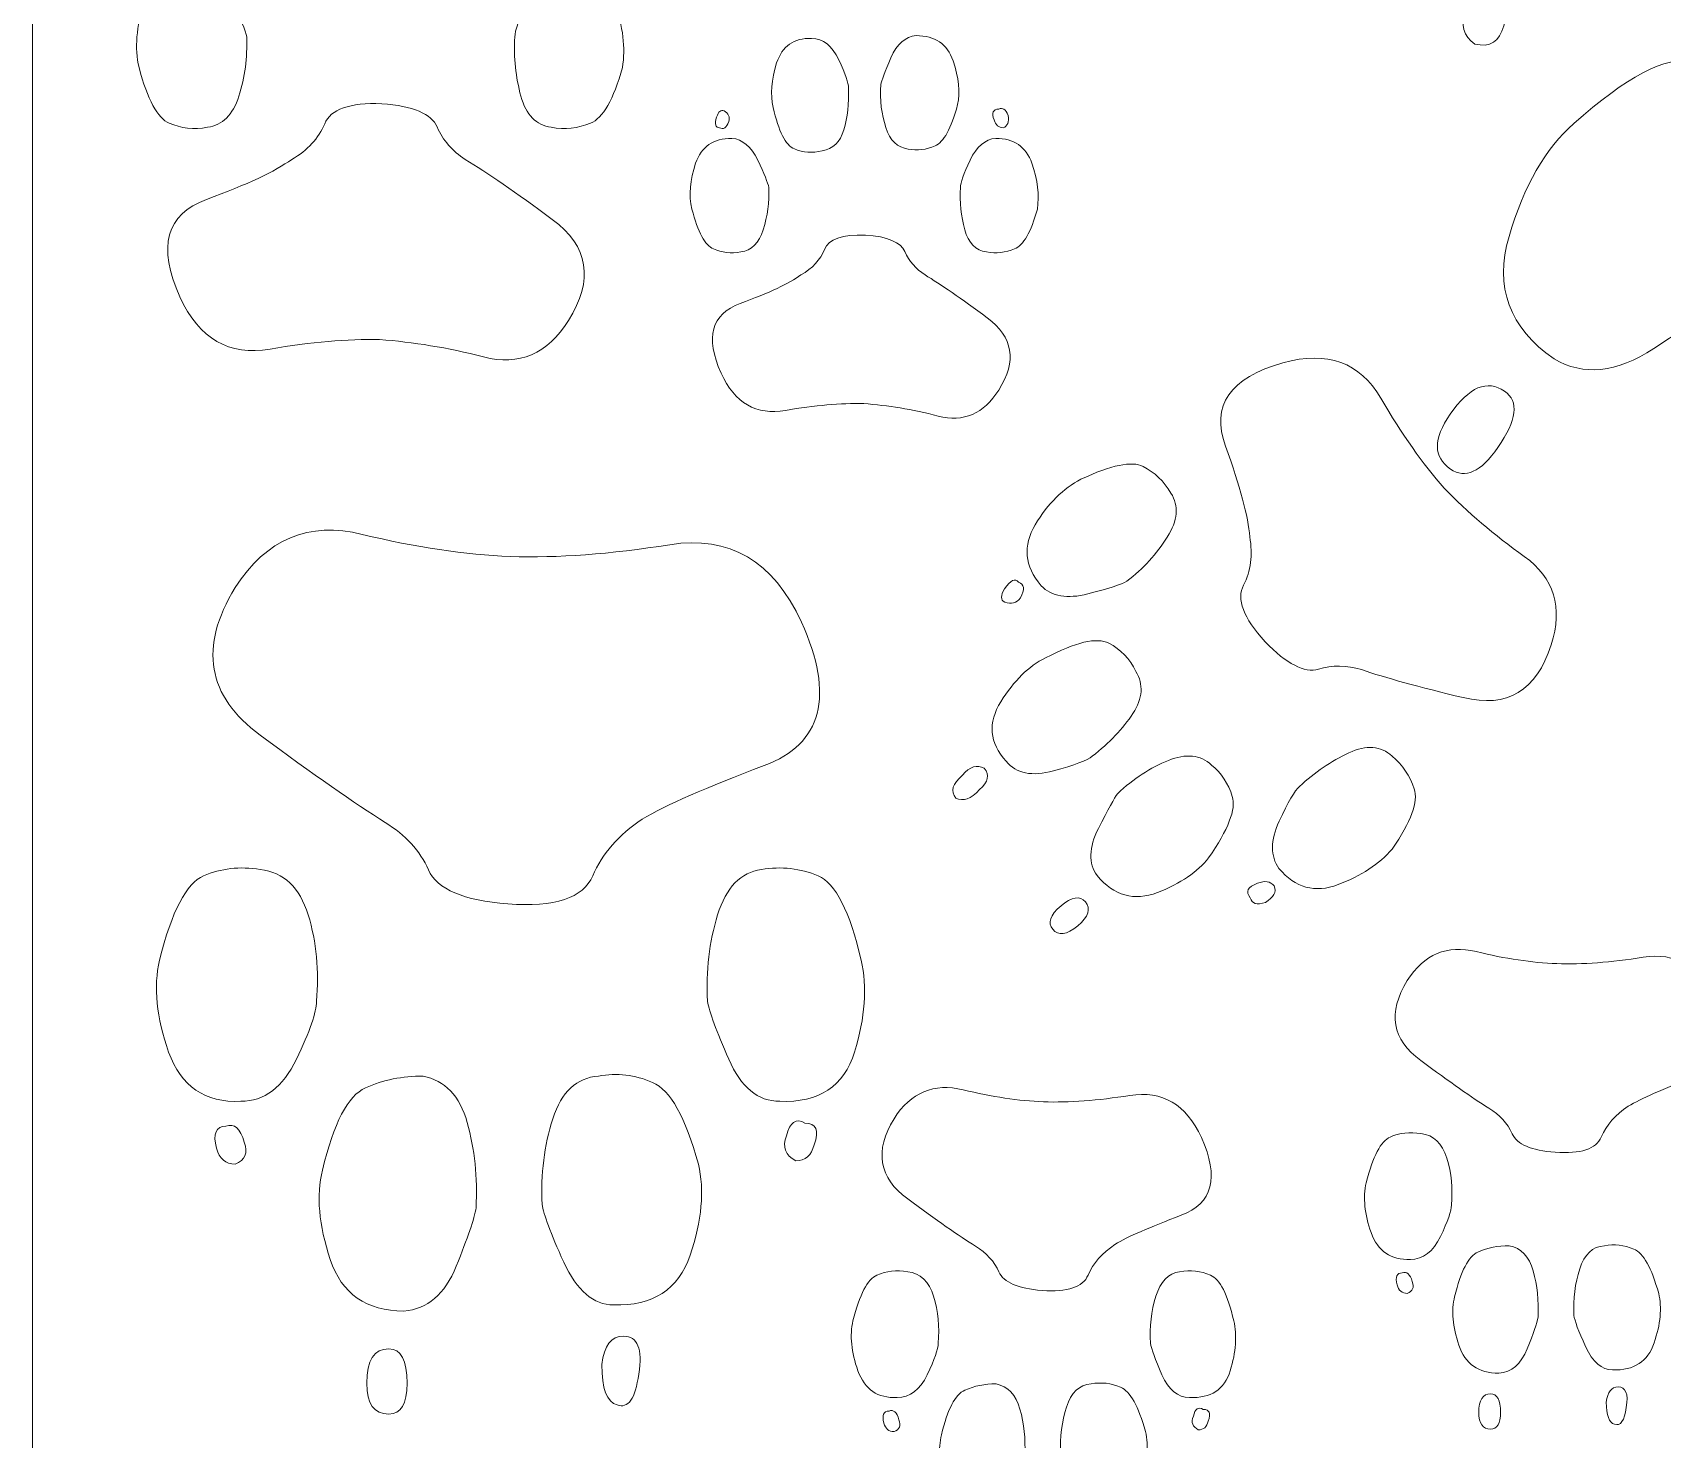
# Model space of a CAD drawing. Header units: centimetres. Extents: x -9.9 to 9.7, y -12.2 to 6.9.
# Drawn here: x -9.906 to -6.419, y -1.465 to 1.545 of the extents above; entities that cross this region are included whole.
import ezdxf

# ---------------------------------------------------------------- set-up
doc = ezdxf.new("R2010")
doc.units = ezdxf.units.CM
doc.header["$MEASUREMENT"] = 0
doc.layers.add('layer 1', color=7, linetype='Continuous')

msp = doc.modelspace()

# ---------------------------------------------------------------- linework, layer by layer
at = {"layer": 'layer 1', "color": 177, "lineweight": 9}
msp.add_lwpolyline([(-9.90571, -12.21967), (-0.51173, -12.21967), (-0.51173, 6.88143), (-9.90571, 6.88143), (-9.90571, -12.21967)], close=True, dxfattribs=at)
for points, knots in [([(-9.55867, 1.68212), (-9.52631, 1.6796), (-9.50068, 1.65775), (-9.48094, 1.61699), (-9.48094, 1.61699), (-9.46119, 1.57581), (-9.45026, 1.5485), (-9.44774, 1.53548), (-9.44774, 1.53548), (-9.44606, 1.49136), (-9.45152, 1.44892), (-9.46455, 1.40858), (-9.46455, 1.40858), (-9.47715, 1.36867), (-9.49942, 1.3464), (-9.53136, 1.34219), (-9.53136, 1.34219), (-9.56119, 1.33715), (-9.58808, 1.34009), (-9.61329, 1.35102), (-9.61329, 1.35102), (-9.6385, 1.36152), (-9.65993, 1.40144), (-9.678, 1.47035), (-9.678, 1.47035), (-9.68766, 1.51195), (-9.68388, 1.55775), (-9.66665, 1.60775), (-9.66665, 1.60775), (-9.64943, 1.65733), (-9.61371, 1.68212), (-9.55867, 1.68212)], [0, 0, 0, 0, 0.1111111, 0.1111111, 0.1111111, 0.1111111, 0.2222222, 0.2222222, 0.2222222, 0.2222222, 0.3333333, 0.3333333, 0.3333333, 0.3333333, 0.4444444, 0.4444444, 0.4444444, 0.4444444, 0.5555556, 0.5555556, 0.5555556, 0.5555556, 0.6666667, 0.6666667, 0.6666667, 0.6666667, 0.7777778, 0.7777778, 0.7777778, 0.7777778, 1, 1, 1, 1]), ([(-8.76832, 1.68212), (-8.71411, 1.68212), (-8.67798, 1.65733), (-8.66033, 1.60775), (-8.66033, 1.60775), (-8.64268, 1.55775), (-8.63722, 1.51195), (-8.64394, 1.47035), (-8.64394, 1.47035), (-8.66285, 1.40144), (-8.68554, 1.36152), (-8.71243, 1.35102), (-8.71243, 1.35102), (-8.7389, 1.34009), (-8.76705, 1.33715), (-8.79647, 1.34219), (-8.79647, 1.34219), (-8.8284, 1.3464), (-8.85025, 1.36867), (-8.86117, 1.40858), (-8.86117, 1.40858), (-8.8721, 1.44892), (-8.87672, 1.49136), (-8.8742, 1.53548), (-8.8742, 1.53548), (-8.8742, 1.5485), (-8.86454, 1.57581), (-8.84521, 1.61699), (-8.84521, 1.61699), (-8.82588, 1.65775), (-8.80025, 1.6796), (-8.76832, 1.68212)], [0, 0, 0, 0, 0.1111111, 0.1111111, 0.1111111, 0.1111111, 0.2222222, 0.2222222, 0.2222222, 0.2222222, 0.3333333, 0.3333333, 0.3333333, 0.3333333, 0.4444444, 0.4444444, 0.4444444, 0.4444444, 0.5555556, 0.5555556, 0.5555556, 0.5555556, 0.6666667, 0.6666667, 0.6666667, 0.6666667, 0.7777778, 0.7777778, 0.7777778, 0.7777778, 1, 1, 1, 1]), ([(-6.82079, 1.52034), (-6.78865, 1.51207), (-6.76742, 1.52546), (-6.75886, 1.55958), (-6.75886, 1.55958), (-6.74421, 1.60245), (-6.7504, 1.62625), (-6.77715, 1.63294), (-6.77715, 1.63294), (-6.8027, 1.65071), (-6.82393, 1.63731), (-6.84033, 1.59348), (-6.84033, 1.59348), (-6.85181, 1.5614), (-6.84488, 1.53709), (-6.82079, 1.52034)], [0, 0, 0, 0, 0.2, 0.2, 0.2, 0.2, 0.4, 0.4, 0.4, 0.4, 0.6, 0.6, 0.6, 0.6, 1, 1, 1, 1]), ([(-8.01587, 1.53834), (-7.97533, 1.53834), (-7.9492, 1.52032), (-7.93659, 1.48428), (-7.93659, 1.48428), (-7.92428, 1.44825), (-7.92128, 1.41702), (-7.92698, 1.3906), (-7.92698, 1.3906), (-7.9405, 1.33955), (-7.95671, 1.31012), (-7.97533, 1.30231), (-7.97533, 1.30231), (-7.99425, 1.2942), (-8.01317, 1.2921), (-8.03268, 1.2957), (-8.03268, 1.2957), (-8.05551, 1.29841), (-8.07142, 1.31402), (-8.08043, 1.34165), (-8.08043, 1.34165), (-8.08974, 1.36958), (-8.09334, 1.4002), (-8.09154, 1.43384), (-8.09154, 1.43384), (-8.08974, 1.44134), (-8.08253, 1.46026), (-8.06962, 1.49059), (-8.06962, 1.49059), (-8.05671, 1.52062), (-8.03869, 1.53653), (-8.01587, 1.53834)], [0, 0, 0, 0, 0.1111111, 0.1111111, 0.1111111, 0.1111111, 0.2222222, 0.2222222, 0.2222222, 0.2222222, 0.3333333, 0.3333333, 0.3333333, 0.3333333, 0.4444444, 0.4444444, 0.4444444, 0.4444444, 0.5555556, 0.5555556, 0.5555556, 0.5555556, 0.6666667, 0.6666667, 0.6666667, 0.6666667, 0.7777778, 0.7777778, 0.7777778, 0.7777778, 1, 1, 1, 1]), ([(-8.23928, 1.53233), (-8.21466, 1.53233), (-8.19544, 1.51702), (-8.18133, 1.48639), (-8.18133, 1.48639), (-8.16721, 1.45606), (-8.16031, 1.43594), (-8.16031, 1.42663), (-8.16031, 1.42663), (-8.15911, 1.3933), (-8.16241, 1.36327), (-8.17022, 1.33684), (-8.17022, 1.33684), (-8.17832, 1.31042), (-8.19364, 1.2957), (-8.21646, 1.2921), (-8.21646, 1.2921), (-8.23748, 1.2867), (-8.2576, 1.2882), (-8.27622, 1.296), (-8.27622, 1.296), (-8.29513, 1.30381), (-8.31015, 1.33354), (-8.32126, 1.38459), (-8.32126, 1.38459), (-8.32817, 1.41192), (-8.32576, 1.44375), (-8.31405, 1.47978), (-8.31405, 1.47978), (-8.30234, 1.51581), (-8.27742, 1.53353), (-8.23928, 1.53233)], [0, 0, 0, 0, 0.1111111, 0.1111111, 0.1111111, 0.1111111, 0.2222222, 0.2222222, 0.2222222, 0.2222222, 0.3333333, 0.3333333, 0.3333333, 0.3333333, 0.4444444, 0.4444444, 0.4444444, 0.4444444, 0.5555556, 0.5555556, 0.5555556, 0.5555556, 0.6666667, 0.6666667, 0.6666667, 0.6666667, 0.7777778, 0.7777778, 0.7777778, 0.7777778, 1, 1, 1, 1]), ([(-6.65121, 0.8469), (-6.58831, 0.80966), (-6.51738, 0.81665), (-6.43794, 0.86862), (-6.43794, 0.86862), (-6.35899, 0.91986), (-6.30769, 0.95782), (-6.28453, 0.98179), (-6.28453, 0.98179), (-6.22635, 1.05612), (-6.18413, 1.13397), (-6.1559, 1.21506), (-6.1559, 1.21506), (-6.12768, 1.29614), (-6.13823, 1.36196), (-6.1861, 1.41148), (-6.1861, 1.41148), (-6.23865, 1.44803), (-6.29416, 1.47255), (-6.35363, 1.48357), (-6.35363, 1.48357), (-6.41187, 1.49483), (-6.49709, 1.45013), (-6.60881, 1.3502), (-6.60881, 1.3502), (-6.66953, 1.29713), (-6.71575, 1.21664), (-6.74746, 1.10874), (-6.74746, 1.10874), (-6.77917, 1.00084), (-6.74684, 0.91339), (-6.65121, 0.8469)], [0, 0, 0, 0, 0.1111111, 0.1111111, 0.1111111, 0.1111111, 0.2222222, 0.2222222, 0.2222222, 0.2222222, 0.3333333, 0.3333333, 0.3333333, 0.3333333, 0.4444444, 0.4444444, 0.4444444, 0.4444444, 0.5555556, 0.5555556, 0.5555556, 0.5555556, 0.6666667, 0.6666667, 0.6666667, 0.6666667, 0.7777778, 0.7777778, 0.7777778, 0.7777778, 1, 1, 1, 1]), ([(-9.15866, 1.39262), (-9.09185, 1.38799), (-9.05277, 1.37119), (-9.04017, 1.34304), (-9.04017, 1.34304), (-9.02798, 1.31446), (-9.00782, 1.29135), (-8.98008, 1.27329), (-8.98008, 1.27329), (-8.93386, 1.24555), (-8.8721, 1.2027), (-8.79395, 1.14513), (-8.79395, 1.14513), (-8.71621, 1.08799), (-8.70445, 1.01572), (-8.75949, 0.92874), (-8.75949, 0.92874), (-8.80403, 0.85731), (-8.86454, 0.83126), (-8.94101, 0.85101), (-8.94101, 0.85101), (-9.0179, 0.87076), (-9.09185, 0.88294), (-9.16328, 0.88798), (-9.16328, 0.88798), (-9.23219, 0.88966), (-9.31034, 0.88294), (-9.39774, 0.86781), (-9.39774, 0.86781), (-9.48514, 0.85269), (-9.54942, 0.88966), (-9.5906, 0.97916), (-9.5906, 0.97916), (-9.63892, 1.08673), (-9.62001, 1.15606), (-9.53346, 1.18799), (-9.53346, 1.18799), (-9.4469, 1.2195), (-9.3864, 1.24807), (-9.35152, 1.27329), (-9.35152, 1.27329), (-9.31707, 1.29303), (-9.29354, 1.31867), (-9.28093, 1.34976), (-9.28093, 1.34976), (-9.26833, 1.38085), (-9.22757, 1.39514), (-9.15866, 1.39262)], [0, 0, 0, 0, 0.0769231, 0.0769231, 0.0769231, 0.0769231, 0.1538462, 0.1538462, 0.1538462, 0.1538462, 0.2307692, 0.2307692, 0.2307692, 0.2307692, 0.3076923, 0.3076923, 0.3076923, 0.3076923, 0.3846154, 0.3846154, 0.3846154, 0.3846154, 0.4615385, 0.4615385, 0.4615385, 0.4615385, 0.5384615, 0.5384615, 0.5384615, 0.5384615, 0.6153846, 0.6153846, 0.6153846, 0.6153846, 0.6923077, 0.6923077, 0.6923077, 0.6923077, 0.7692308, 0.7692308, 0.7692308, 0.7692308, 0.8461538, 0.8461538, 0.8461538, 0.8461538, 1, 1, 1, 1]), ([(-8.42666, 1.37738), (-8.41735, 1.37198), (-8.41375, 1.36447), (-8.41615, 1.35456), (-8.41615, 1.35456), (-8.42156, 1.34105), (-8.42816, 1.33654), (-8.43657, 1.34135), (-8.43657, 1.34135), (-8.44468, 1.34135), (-8.44678, 1.34886), (-8.44258, 1.36417), (-8.44258, 1.36417), (-8.43837, 1.37588), (-8.43327, 1.38039), (-8.42666, 1.37738)], [0, 0, 0, 0, 0.2, 0.2, 0.2, 0.2, 0.4, 0.4, 0.4, 0.4, 0.6, 0.6, 0.6, 0.6, 1, 1, 1, 1]), ([(-7.839, 1.38099), (-7.83089, 1.38489), (-7.82398, 1.38069), (-7.81888, 1.36777), (-7.81888, 1.36777), (-7.81648, 1.35306), (-7.82008, 1.34435), (-7.82939, 1.34135), (-7.82939, 1.34135), (-7.8387, 1.34135), (-7.84531, 1.34675), (-7.84891, 1.35816), (-7.84891, 1.35816), (-7.85461, 1.37318), (-7.85131, 1.38099), (-7.839, 1.38099)], [0, 0, 0, 0, 0.2, 0.2, 0.2, 0.2, 0.4, 0.4, 0.4, 0.4, 0.6, 0.6, 0.6, 0.6, 1, 1, 1, 1]), ([(-8.41014, 1.31853), (-8.38702, 1.31672), (-8.36871, 1.30111), (-8.35459, 1.27198), (-8.35459, 1.27198), (-8.34048, 1.24255), (-8.33267, 1.22303), (-8.33087, 1.21373), (-8.33087, 1.21373), (-8.32967, 1.1822), (-8.33357, 1.15187), (-8.34288, 1.12304), (-8.34288, 1.12304), (-8.35189, 1.09451), (-8.3678, 1.0786), (-8.39063, 1.07559), (-8.39063, 1.07559), (-8.41195, 1.07199), (-8.43117, 1.07409), (-8.44918, 1.0819), (-8.44918, 1.0819), (-8.4672, 1.08941), (-8.48251, 1.11793), (-8.49543, 1.16718), (-8.49543, 1.16718), (-8.50233, 1.19691), (-8.49963, 1.22964), (-8.48732, 1.26538), (-8.48732, 1.26538), (-8.47501, 1.30081), (-8.44948, 1.31853), (-8.41014, 1.31853)], [0, 0, 0, 0, 0.1111111, 0.1111111, 0.1111111, 0.1111111, 0.2222222, 0.2222222, 0.2222222, 0.2222222, 0.3333333, 0.3333333, 0.3333333, 0.3333333, 0.4444444, 0.4444444, 0.4444444, 0.4444444, 0.5555556, 0.5555556, 0.5555556, 0.5555556, 0.6666667, 0.6666667, 0.6666667, 0.6666667, 0.7777778, 0.7777778, 0.7777778, 0.7777778, 1, 1, 1, 1]), ([(-7.84531, 1.31853), (-7.80657, 1.31853), (-7.78074, 1.30081), (-7.76813, 1.26538), (-7.76813, 1.26538), (-7.75552, 1.22964), (-7.75162, 1.19691), (-7.75642, 1.16718), (-7.75642, 1.16718), (-7.76993, 1.11793), (-7.78615, 1.08941), (-7.80537, 1.0819), (-7.80537, 1.0819), (-7.82428, 1.07409), (-7.8444, 1.07199), (-7.86542, 1.07559), (-7.86542, 1.07559), (-7.88825, 1.0786), (-7.90386, 1.09451), (-7.91167, 1.12304), (-7.91167, 1.12304), (-7.91948, 1.15187), (-7.92278, 1.1822), (-7.92098, 1.21373), (-7.92098, 1.21373), (-7.92098, 1.22303), (-7.91407, 1.24255), (-7.90026, 1.27198), (-7.90026, 1.27198), (-7.88644, 1.30111), (-7.86813, 1.31672), (-7.84531, 1.31853)], [0, 0, 0, 0, 0.1111111, 0.1111111, 0.1111111, 0.1111111, 0.2222222, 0.2222222, 0.2222222, 0.2222222, 0.3333333, 0.3333333, 0.3333333, 0.3333333, 0.4444444, 0.4444444, 0.4444444, 0.4444444, 0.5555556, 0.5555556, 0.5555556, 0.5555556, 0.6666667, 0.6666667, 0.6666667, 0.6666667, 0.7777778, 0.7777778, 0.7777778, 0.7777778, 1, 1, 1, 1]), ([(-8.12427, 1.11163), (-8.07653, 1.10833), (-8.0486, 1.09631), (-8.03959, 1.07619), (-8.03959, 1.07619), (-8.03088, 1.05578), (-8.01647, 1.03926), (-7.99665, 1.02635), (-7.99665, 1.02635), (-7.96362, 1.00653), (-7.91948, 0.9759), (-7.86362, 0.93476), (-7.86362, 0.93476), (-7.80807, 0.89392), (-7.79966, 0.84227), (-7.839, 0.78011), (-7.839, 0.78011), (-7.87083, 0.72906), (-7.91407, 0.71044), (-7.96872, 0.72456), (-7.96872, 0.72456), (-8.02368, 0.73867), (-8.07653, 0.74738), (-8.12757, 0.75098), (-8.12757, 0.75098), (-8.17682, 0.75218), (-8.23268, 0.74738), (-8.29513, 0.73657), (-8.29513, 0.73657), (-8.35759, 0.72576), (-8.40354, 0.75218), (-8.43297, 0.81615), (-8.43297, 0.81615), (-8.4675, 0.89302), (-8.45399, 0.94257), (-8.39213, 0.96539), (-8.39213, 0.96539), (-8.33027, 0.98791), (-8.28703, 1.00833), (-8.2621, 1.02635), (-8.2621, 1.02635), (-8.23748, 1.04046), (-8.22066, 1.05878), (-8.21166, 1.081), (-8.21166, 1.081), (-8.20265, 1.10322), (-8.17352, 1.11343), (-8.12427, 1.11163)], [0, 0, 0, 0, 0.0769231, 0.0769231, 0.0769231, 0.0769231, 0.1538462, 0.1538462, 0.1538462, 0.1538462, 0.2307692, 0.2307692, 0.2307692, 0.2307692, 0.3076923, 0.3076923, 0.3076923, 0.3076923, 0.3846154, 0.3846154, 0.3846154, 0.3846154, 0.4615385, 0.4615385, 0.4615385, 0.4615385, 0.5384615, 0.5384615, 0.5384615, 0.5384615, 0.6153846, 0.6153846, 0.6153846, 0.6153846, 0.6923077, 0.6923077, 0.6923077, 0.6923077, 0.7692308, 0.7692308, 0.7692308, 0.7692308, 0.8461538, 0.8461538, 0.8461538, 0.8461538, 1, 1, 1, 1]), ([(-7.26934, 0.24179), (-7.2228, 0.19364), (-7.18478, 0.17456), (-7.15513, 0.18303), (-7.15513, 0.18303), (-7.12542, 0.1921), (-7.09475, 0.19154), (-7.06307, 0.18195), (-7.06307, 0.18195), (-7.0121, 0.16443), (-6.93954, 0.14475), (-6.84518, 0.122), (-6.84518, 0.122), (-6.75141, 0.0993), (-6.68853, 0.13682), (-6.6574, 0.23493), (-6.6574, 0.23493), (-6.63141, 0.31499), (-6.65042, 0.37806), (-6.71476, 0.42387), (-6.71476, 0.42387), (-6.77937, 0.47), (-6.8363, 0.51875), (-6.88614, 0.57017), (-6.88614, 0.57017), (-6.93179, 0.62182), (-6.97695, 0.68596), (-7.02163, 0.76258), (-7.02163, 0.76258), (-7.06631, 0.83919), (-7.13599, 0.86459), (-7.23099, 0.83849), (-7.23099, 0.83849), (-7.34441, 0.80623), (-7.38529, 0.74713), (-7.35401, 0.66033), (-7.35401, 0.66033), (-7.32241, 0.57381), (-7.30533, 0.50911), (-7.30217, 0.4662), (-7.30217, 0.4662), (-7.29511, 0.42712), (-7.29957, 0.39261), (-7.31525, 0.36295), (-7.31525, 0.36295), (-7.33093, 0.33329), (-7.31563, 0.2929), (-7.26934, 0.24179)], [0, 0, 0, 0, 0.0769231, 0.0769231, 0.0769231, 0.0769231, 0.1538462, 0.1538462, 0.1538462, 0.1538462, 0.2307692, 0.2307692, 0.2307692, 0.2307692, 0.3076923, 0.3076923, 0.3076923, 0.3076923, 0.3846154, 0.3846154, 0.3846154, 0.3846154, 0.4615385, 0.4615385, 0.4615385, 0.4615385, 0.5384615, 0.5384615, 0.5384615, 0.5384615, 0.6153846, 0.6153846, 0.6153846, 0.6153846, 0.6923077, 0.6923077, 0.6923077, 0.6923077, 0.7692308, 0.7692308, 0.7692308, 0.7692308, 0.8461538, 0.8461538, 0.8461538, 0.8461538, 1, 1, 1, 1]), ([(-6.87263, 0.611), (-6.84124, 0.58918), (-6.80764, 0.6048), (-6.77109, 0.65736), (-6.77109, 0.65736), (-6.73049, 0.71575), (-6.72551, 0.75561), (-6.7569, 0.77744), (-6.7569, 0.77744), (-6.79413, 0.80333), (-6.83268, 0.78681), (-6.87329, 0.72842), (-6.87329, 0.72842), (-6.90983, 0.67586), (-6.90986, 0.63689), (-6.87263, 0.611)], [0, 0, 0, 0, 0.2, 0.2, 0.2, 0.2, 0.4, 0.4, 0.4, 0.4, 0.6, 0.6, 0.6, 0.6, 1, 1, 1, 1]), ([(-7.74838, 0.36155), (-7.72562, 0.33841), (-7.69241, 0.33286), (-7.6485, 0.34398), (-7.6485, 0.34398), (-7.60428, 0.35538), (-7.57635, 0.3646), (-7.56476, 0.37105), (-7.56476, 0.37105), (-7.52991, 0.39817), (-7.50095, 0.42967), (-7.47847, 0.4656), (-7.47847, 0.4656), (-7.45604, 0.50094), (-7.45333, 0.53232), (-7.47067, 0.55946), (-7.47067, 0.55946), (-7.48601, 0.58554), (-7.50558, 0.60422), (-7.53016, 0.61648), (-7.53016, 0.61648), (-7.55443, 0.62901), (-7.59877, 0.61972), (-7.66314, 0.58919), (-7.66314, 0.58919), (-7.70119, 0.5698), (-7.7338, 0.53743), (-7.76098, 0.49206), (-7.76098, 0.49206), (-7.78783, 0.44696), (-7.78381, 0.40367), (-7.74838, 0.36155)], [0, 0, 0, 0, 0.1111111, 0.1111111, 0.1111111, 0.1111111, 0.2222222, 0.2222222, 0.2222222, 0.2222222, 0.3333333, 0.3333333, 0.3333333, 0.3333333, 0.4444444, 0.4444444, 0.4444444, 0.4444444, 0.5555556, 0.5555556, 0.5555556, 0.5555556, 0.6666667, 0.6666667, 0.6666667, 0.6666667, 0.7777778, 0.7777778, 0.7777778, 0.7777778, 1, 1, 1, 1]), ([(-8.88904, -0.31926), (-8.78854, -0.32662), (-8.72786, -0.30639), (-8.70764, -0.2592), (-8.70764, -0.2592), (-8.68742, -0.21201), (-8.65187, -0.17157), (-8.60162, -0.13786), (-8.60162, -0.13786), (-8.55136, -0.10783), (-8.46434, -0.06983), (-8.34054, -0.02326), (-8.34054, -0.02326), (-8.21675, 0.02332), (-8.18978, 0.12567), (-8.26087, 0.28378), (-8.26087, 0.28378), (-8.32154, 0.41432), (-8.41531, 0.46948), (-8.54278, 0.44925), (-8.54278, 0.44925), (-8.66964, 0.42903), (-8.78302, 0.42045), (-8.88353, 0.42413), (-8.88353, 0.42413), (-8.98036, 0.4278), (-9.08638, 0.44374), (-9.20037, 0.47131), (-9.20037, 0.47131), (-9.31498, 0.49951), (-9.40568, 0.46151), (-9.47248, 0.35733), (-9.47248, 0.35733), (-9.55031, 0.23046), (-9.53254, 0.12505), (-9.41855, 0.04171), (-9.41855, 0.04171), (-9.30517, -0.04225), (-9.21569, -0.10477), (-9.15134, -0.14521), (-9.15134, -0.14521), (-9.10783, -0.17157), (-9.07719, -0.20527), (-9.0588, -0.24633), (-9.0588, -0.24633), (-9.04042, -0.28801), (-8.98342, -0.31191), (-8.88904, -0.31926)], [0, 0, 0, 0, 0.0769231, 0.0769231, 0.0769231, 0.0769231, 0.1538462, 0.1538462, 0.1538462, 0.1538462, 0.2307692, 0.2307692, 0.2307692, 0.2307692, 0.3076923, 0.3076923, 0.3076923, 0.3076923, 0.3846154, 0.3846154, 0.3846154, 0.3846154, 0.4615385, 0.4615385, 0.4615385, 0.4615385, 0.5384615, 0.5384615, 0.5384615, 0.5384615, 0.6153846, 0.6153846, 0.6153846, 0.6153846, 0.6923077, 0.6923077, 0.6923077, 0.6923077, 0.7692308, 0.7692308, 0.7692308, 0.7692308, 0.8461538, 0.8461538, 0.8461538, 0.8461538, 1, 1, 1, 1]), ([(-7.82628, 0.32622), (-7.81211, 0.32112), (-7.80082, 0.32402), (-7.79238, 0.33552), (-7.79238, 0.33552), (-7.78277, 0.35348), (-7.7839, 0.36461), (-7.79662, 0.36929), (-7.79662, 0.36929), (-7.80392, 0.37797), (-7.81385, 0.37346), (-7.82647, 0.35516), (-7.82647, 0.35516), (-7.83522, 0.34011), (-7.83545, 0.33059), (-7.82628, 0.32622)], [0, 0, 0, 0, 0.2, 0.2, 0.2, 0.2, 0.4, 0.4, 0.4, 0.4, 0.6, 0.6, 0.6, 0.6, 1, 1, 1, 1]), ([(-7.82342, -0.01399), (-7.80124, -0.04036), (-7.76753, -0.04714), (-7.72202, -0.03467), (-7.72202, -0.03467), (-7.67683, -0.02246), (-7.64907, -0.01174), (-7.6391, -0.00335), (-7.6391, -0.00335), (-7.60233, 0.02539), (-7.57315, 0.05597), (-7.55189, 0.08813), (-7.55189, 0.08813), (-7.53089, 0.12062), (-7.52893, 0.15027), (-7.54563, 0.17795), (-7.54563, 0.17795), (-7.55877, 0.20533), (-7.5785, 0.22552), (-7.60363, 0.23842), (-7.60363, 0.23842), (-7.62903, 0.25165), (-7.67439, 0.24095), (-7.73906, 0.20686), (-7.73906, 0.20686), (-7.77454, 0.18965), (-7.80646, 0.1584), (-7.8345, 0.11341), (-7.8345, 0.11341), (-7.86254, 0.06841), (-7.85906, 0.02576), (-7.82342, -0.01399)], [0, 0, 0, 0, 0.1111111, 0.1111111, 0.1111111, 0.1111111, 0.2222222, 0.2222222, 0.2222222, 0.2222222, 0.3333333, 0.3333333, 0.3333333, 0.3333333, 0.4444444, 0.4444444, 0.4444444, 0.4444444, 0.5555556, 0.5555556, 0.5555556, 0.5555556, 0.6666667, 0.6666667, 0.6666667, 0.6666667, 0.7777778, 0.7777778, 0.7777778, 0.7777778, 1, 1, 1, 1]), ([(-7.62862, -0.25863), (-7.5921, -0.30204), (-7.54928, -0.31379), (-7.49933, -0.29483), (-7.49933, -0.29483), (-7.44966, -0.27556), (-7.41351, -0.25065), (-7.39036, -0.22074), (-7.39036, -0.22074), (-7.34787, -0.16028), (-7.33096, -0.11642), (-7.33937, -0.08945), (-7.33937, -0.08945), (-7.34773, -0.06189), (-7.36252, -0.03974), (-7.38396, -0.02208), (-7.38396, -0.02208), (-7.40741, -0.00008), (-7.43846, 0.0029), (-7.47616, -0.01234), (-7.47616, -0.01234), (-7.51445, -0.02752), (-7.55049, -0.05125), (-7.58488, -0.08348), (-7.58488, -0.08348), (-7.5913, -0.09217), (-7.60506, -0.11692), (-7.62591, -0.15807), (-7.62591, -0.15807), (-7.64643, -0.19894), (-7.64725, -0.23257), (-7.62862, -0.25863)], [0, 0, 0, 0, 0.1111111, 0.1111111, 0.1111111, 0.1111111, 0.2222222, 0.2222222, 0.2222222, 0.2222222, 0.3333333, 0.3333333, 0.3333333, 0.3333333, 0.4444444, 0.4444444, 0.4444444, 0.4444444, 0.5555556, 0.5555556, 0.5555556, 0.5555556, 0.6666667, 0.6666667, 0.6666667, 0.6666667, 0.7777778, 0.7777778, 0.7777778, 0.7777778, 1, 1, 1, 1]), ([(-7.23962, -0.24328), (-7.20473, -0.28476), (-7.16249, -0.29646), (-7.11319, -0.27805), (-7.11319, -0.27805), (-7.06357, -0.25936), (-7.025, -0.23406), (-6.9975, -0.20214), (-6.9975, -0.20214), (-6.95693, -0.14331), (-6.94099, -0.10025), (-6.95027, -0.07291), (-6.95027, -0.07291), (-6.95894, -0.04562), (-6.97482, -0.02219), (-6.99761, -0.00292), (-6.99761, -0.00292), (-7.02138, 0.01881), (-7.05249, 0.02119), (-7.09007, 0.00386), (-7.09007, 0.00386), (-7.12797, -0.01375), (-7.16342, -0.03753), (-7.19556, -0.06786), (-7.19556, -0.06786), (-7.20552, -0.07624), (-7.2202, -0.10122), (-7.23927, -0.14252), (-7.23927, -0.14252), (-7.25802, -0.18354), (-7.25824, -0.21722), (-7.23962, -0.24328)], [0, 0, 0, 0, 0.1111111, 0.1111111, 0.1111111, 0.1111111, 0.2222222, 0.2222222, 0.2222222, 0.2222222, 0.3333333, 0.3333333, 0.3333333, 0.3333333, 0.4444444, 0.4444444, 0.4444444, 0.4444444, 0.5555556, 0.5555556, 0.5555556, 0.5555556, 0.6666667, 0.6666667, 0.6666667, 0.6666667, 0.7777778, 0.7777778, 0.7777778, 0.7777778, 1, 1, 1, 1]), ([(-7.93071, -0.09271), (-7.91502, -0.10092), (-7.8981, -0.09493), (-7.88022, -0.0744), (-7.88022, -0.0744), (-7.86125, -0.05844), (-7.85788, -0.04352), (-7.87005, -0.02905), (-7.87005, -0.02905), (-7.8851, -0.0203), (-7.90073, -0.02522), (-7.91668, -0.04412), (-7.91668, -0.04412), (-7.93822, -0.06224), (-7.94288, -0.07824), (-7.93071, -0.09271)], [0, 0, 0, 0, 0.2, 0.2, 0.2, 0.2, 0.4, 0.4, 0.4, 0.4, 0.6, 0.6, 0.6, 0.6, 1, 1, 1, 1]), ([(-9.46022, -0.74152), (-9.40997, -0.74152), (-9.37013, -0.71149), (-9.34133, -0.65143), (-9.34133, -0.65143), (-9.31252, -0.59137), (-9.29843, -0.55031), (-9.29843, -0.52763), (-9.29843, -0.52763), (-9.2923, -0.46267), (-9.29843, -0.40139), (-9.3162, -0.34255), (-9.3162, -0.34255), (-9.33459, -0.28372), (-9.36829, -0.25185), (-9.41855, -0.24572), (-9.41855, -0.24572), (-9.46267, -0.23837), (-9.50312, -0.24327), (-9.53989, -0.2592), (-9.53989, -0.2592), (-9.57666, -0.27514), (-9.60792, -0.3352), (-9.63427, -0.43938), (-9.63427, -0.43938), (-9.64714, -0.49699), (-9.64101, -0.56257), (-9.61466, -0.63611), (-9.61466, -0.63611), (-9.58831, -0.70965), (-9.53683, -0.74458), (-9.46022, -0.74152)], [0, 0, 0, 0, 0.1111111, 0.1111111, 0.1111111, 0.1111111, 0.2222222, 0.2222222, 0.2222222, 0.2222222, 0.3333333, 0.3333333, 0.3333333, 0.3333333, 0.4444444, 0.4444444, 0.4444444, 0.4444444, 0.5555556, 0.5555556, 0.5555556, 0.5555556, 0.6666667, 0.6666667, 0.6666667, 0.6666667, 0.7777778, 0.7777778, 0.7777778, 0.7777778, 1, 1, 1, 1]), ([(-8.30745, -0.74152), (-8.22349, -0.74458), (-8.17017, -0.70965), (-8.14749, -0.63611), (-8.14749, -0.63611), (-8.12482, -0.56257), (-8.11992, -0.49699), (-8.1334, -0.43938), (-8.1334, -0.43938), (-8.1573, -0.3352), (-8.18794, -0.27514), (-8.22533, -0.2592), (-8.22533, -0.2592), (-8.26332, -0.24327), (-8.30377, -0.23837), (-8.34667, -0.24572), (-8.34667, -0.24572), (-8.3908, -0.25185), (-8.42205, -0.28372), (-8.44044, -0.34255), (-8.44044, -0.34255), (-8.45821, -0.40139), (-8.46556, -0.46267), (-8.46189, -0.52763), (-8.46189, -0.52763), (-8.45821, -0.55031), (-8.44289, -0.59137), (-8.41654, -0.65143), (-8.41654, -0.65143), (-8.39018, -0.71149), (-8.35402, -0.74152), (-8.30745, -0.74152)], [0, 0, 0, 0, 0.1111111, 0.1111111, 0.1111111, 0.1111111, 0.2222222, 0.2222222, 0.2222222, 0.2222222, 0.3333333, 0.3333333, 0.3333333, 0.3333333, 0.4444444, 0.4444444, 0.4444444, 0.4444444, 0.5555556, 0.5555556, 0.5555556, 0.5555556, 0.6666667, 0.6666667, 0.6666667, 0.6666667, 0.7777778, 0.7777778, 0.7777778, 0.7777778, 1, 1, 1, 1]), ([(-7.30082, -0.30629), (-7.2977, -0.31849), (-7.28697, -0.3221), (-7.26855, -0.31594), (-7.26855, -0.31594), (-7.25063, -0.30525), (-7.24455, -0.29355), (-7.24972, -0.28088), (-7.24972, -0.28088), (-7.2581, -0.27091), (-7.26984, -0.26871), (-7.28531, -0.27513), (-7.28531, -0.27513), (-7.30652, -0.28254), (-7.31191, -0.29311), (-7.30082, -0.30629)], [0, 0, 0, 0, 0.2, 0.2, 0.2, 0.2, 0.4, 0.4, 0.4, 0.4, 0.6, 0.6, 0.6, 0.6, 1, 1, 1, 1]), ([(-7.72353, -0.37361), (-7.71136, -0.38808), (-7.69356, -0.38573), (-7.67009, -0.36599), (-7.67009, -0.36599), (-7.64694, -0.34652), (-7.64158, -0.32938), (-7.65375, -0.31491), (-7.65375, -0.31491), (-7.66538, -0.30109), (-7.68264, -0.30407), (-7.70579, -0.32355), (-7.70579, -0.32355), (-7.72926, -0.34329), (-7.73516, -0.35978), (-7.72353, -0.37361)], [0, 0, 0, 0, 0.2, 0.2, 0.2, 0.2, 0.4, 0.4, 0.4, 0.4, 0.6, 0.6, 0.6, 0.6, 1, 1, 1, 1]), ([(-6.64851, -0.85048), (-6.59396, -0.85447), (-6.56102, -0.84349), (-6.55005, -0.81788), (-6.55005, -0.81788), (-6.53907, -0.79226), (-6.51978, -0.77031), (-6.4925, -0.75202), (-6.4925, -0.75202), (-6.46522, -0.73572), (-6.41799, -0.71509), (-6.3508, -0.68981), (-6.3508, -0.68981), (-6.2836, -0.66453), (-6.26897, -0.60898), (-6.30755, -0.52316), (-6.30755, -0.52316), (-6.34049, -0.45231), (-6.39138, -0.42237), (-6.46057, -0.43335), (-6.46057, -0.43335), (-6.52942, -0.44433), (-6.59096, -0.44898), (-6.64551, -0.44699), (-6.64551, -0.44699), (-6.69807, -0.44499), (-6.75562, -0.43634), (-6.81749, -0.42137), (-6.81749, -0.42137), (-6.87969, -0.40607), (-6.92892, -0.4267), (-6.96518, -0.48324), (-6.96518, -0.48324), (-7.00742, -0.5521), (-6.99778, -0.60931), (-6.93591, -0.65455), (-6.93591, -0.65455), (-6.87437, -0.70012), (-6.8258, -0.73405), (-6.79088, -0.75601), (-6.79088, -0.75601), (-6.76726, -0.77031), (-6.75063, -0.78861), (-6.74065, -0.81089), (-6.74065, -0.81089), (-6.73067, -0.83351), (-6.69973, -0.84648), (-6.64851, -0.85048)], [0, 0, 0, 0, 0.0769231, 0.0769231, 0.0769231, 0.0769231, 0.1538462, 0.1538462, 0.1538462, 0.1538462, 0.2307692, 0.2307692, 0.2307692, 0.2307692, 0.3076923, 0.3076923, 0.3076923, 0.3076923, 0.3846154, 0.3846154, 0.3846154, 0.3846154, 0.4615385, 0.4615385, 0.4615385, 0.4615385, 0.5384615, 0.5384615, 0.5384615, 0.5384615, 0.6153846, 0.6153846, 0.6153846, 0.6153846, 0.6923077, 0.6923077, 0.6923077, 0.6923077, 0.7692308, 0.7692308, 0.7692308, 0.7692308, 0.8461538, 0.8461538, 0.8461538, 0.8461538, 1, 1, 1, 1]), ([(-9.11151, -1.19013), (-9.06125, -1.18645), (-9.02387, -1.15458), (-8.99936, -1.09391), (-8.99936, -1.09391), (-8.97484, -1.03385), (-8.96075, -0.99217), (-8.95707, -0.9695), (-8.95707, -0.9695), (-8.95339, -0.90454), (-8.96013, -0.84386), (-8.97607, -0.78687), (-8.97607, -0.78687), (-8.992, -0.72987), (-9.02387, -0.69678), (-9.07045, -0.68759), (-9.07045, -0.68759), (-9.11457, -0.68759), (-9.15563, -0.69555), (-9.19363, -0.71271), (-9.19363, -0.71271), (-9.23102, -0.72926), (-9.26166, -0.7881), (-9.28556, -0.8886), (-9.28556, -0.8886), (-9.29904, -0.94253), (-9.29353, -1.00627), (-9.26901, -1.07981), (-9.26901, -1.07981), (-9.2445, -1.15335), (-9.19179, -1.19013), (-9.11151, -1.19013)], [0, 0, 0, 0, 0.1111111, 0.1111111, 0.1111111, 0.1111111, 0.2222222, 0.2222222, 0.2222222, 0.2222222, 0.3333333, 0.3333333, 0.3333333, 0.3333333, 0.4444444, 0.4444444, 0.4444444, 0.4444444, 0.5555556, 0.5555556, 0.5555556, 0.5555556, 0.6666667, 0.6666667, 0.6666667, 0.6666667, 0.7777778, 0.7777778, 0.7777778, 0.7777778, 1, 1, 1, 1]), ([(-8.6629, -1.17726), (-8.57894, -1.17971), (-8.5244, -1.14416), (-8.49927, -1.07062), (-8.49927, -1.07062), (-8.47414, -0.99708), (-8.46801, -0.93212), (-8.4815, -0.87573), (-8.4815, -0.87573), (-8.50908, -0.77523), (-8.54156, -0.717), (-8.57955, -0.70107), (-8.57955, -0.70107), (-8.61694, -0.68452), (-8.65555, -0.68023), (-8.69538, -0.68759), (-8.69538, -0.68759), (-8.74196, -0.69126), (-8.77444, -0.72129), (-8.79283, -0.7789), (-8.79283, -0.7789), (-8.81121, -0.83651), (-8.81918, -0.89718), (-8.8155, -0.96214), (-8.8155, -0.96214), (-8.81305, -0.98237), (-8.79773, -1.02343), (-8.76954, -1.08533), (-8.76954, -1.08533), (-8.74135, -1.14661), (-8.7058, -1.17726), (-8.6629, -1.17726)], [0, 0, 0, 0, 0.1111111, 0.1111111, 0.1111111, 0.1111111, 0.2222222, 0.2222222, 0.2222222, 0.2222222, 0.3333333, 0.3333333, 0.3333333, 0.3333333, 0.4444444, 0.4444444, 0.4444444, 0.4444444, 0.5555556, 0.5555556, 0.5555556, 0.5555556, 0.6666667, 0.6666667, 0.6666667, 0.6666667, 0.7777778, 0.7777778, 0.7777778, 0.7777778, 1, 1, 1, 1]), ([(-7.74636, -1.14605), (-7.69181, -1.15004), (-7.65888, -1.13907), (-7.6479, -1.11345), (-7.6479, -1.11345), (-7.63693, -1.08784), (-7.61763, -1.06589), (-7.59036, -1.04759), (-7.59036, -1.04759), (-7.56308, -1.03129), (-7.51584, -1.01067), (-7.44865, -0.98539), (-7.44865, -0.98539), (-7.38146, -0.96011), (-7.36682, -0.90456), (-7.40541, -0.81874), (-7.40541, -0.81874), (-7.43834, -0.74789), (-7.48923, -0.71795), (-7.55842, -0.72893), (-7.55842, -0.72893), (-7.62728, -0.7399), (-7.68882, -0.74456), (-7.74337, -0.74256), (-7.74337, -0.74256), (-7.79593, -0.74057), (-7.85347, -0.73192), (-7.91534, -0.71695), (-7.91534, -0.71695), (-7.97755, -0.70165), (-8.02678, -0.72227), (-8.06303, -0.77882), (-8.06303, -0.77882), (-8.10528, -0.84768), (-8.09563, -0.90489), (-8.03376, -0.95013), (-8.03376, -0.95013), (-7.97222, -0.9957), (-7.92366, -1.02963), (-7.88873, -1.05158), (-7.88873, -1.05158), (-7.86511, -1.06589), (-7.84848, -1.08418), (-7.8385, -1.10647), (-7.8385, -1.10647), (-7.82852, -1.12909), (-7.79759, -1.14206), (-7.74636, -1.14605)], [0, 0, 0, 0, 0.0769231, 0.0769231, 0.0769231, 0.0769231, 0.1538462, 0.1538462, 0.1538462, 0.1538462, 0.2307692, 0.2307692, 0.2307692, 0.2307692, 0.3076923, 0.3076923, 0.3076923, 0.3076923, 0.3846154, 0.3846154, 0.3846154, 0.3846154, 0.4615385, 0.4615385, 0.4615385, 0.4615385, 0.5384615, 0.5384615, 0.5384615, 0.5384615, 0.6153846, 0.6153846, 0.6153846, 0.6153846, 0.6923077, 0.6923077, 0.6923077, 0.6923077, 0.7692308, 0.7692308, 0.7692308, 0.7692308, 0.8461538, 0.8461538, 0.8461538, 0.8461538, 1, 1, 1, 1]), ([(-9.47248, -0.87573), (-9.45103, -0.86777), (-9.44429, -0.85183), (-9.45287, -0.82916), (-9.45287, -0.82916), (-9.46145, -0.79913), (-9.47432, -0.7881), (-9.49209, -0.79484), (-9.49209, -0.79484), (-9.51354, -0.79484), (-9.52028, -0.81077), (-9.51231, -0.84203), (-9.51231, -0.84203), (-9.50619, -0.8647), (-9.4927, -0.87573), (-9.47248, -0.87573)], [0, 0, 0, 0, 0.2, 0.2, 0.2, 0.2, 0.4, 0.4, 0.4, 0.4, 0.6, 0.6, 0.6, 0.6, 1, 1, 1, 1]), ([(-8.27313, -0.86899), (-8.2529, -0.86899), (-8.23942, -0.85735), (-8.23391, -0.83467), (-8.23391, -0.83467), (-8.22287, -0.80342), (-8.22962, -0.7881), (-8.25352, -0.7881), (-8.25352, -0.7881), (-8.27252, -0.77706), (-8.286, -0.78626), (-8.29274, -0.81506), (-8.29274, -0.81506), (-8.30254, -0.83896), (-8.2958, -0.85673), (-8.27313, -0.86899)], [0, 0, 0, 0, 0.2, 0.2, 0.2, 0.2, 0.4, 0.4, 0.4, 0.4, 0.6, 0.6, 0.6, 0.6, 1, 1, 1, 1]), ([(-6.95853, -1.07966), (-6.93125, -1.07966), (-6.90963, -1.06336), (-6.89399, -1.03077), (-6.89399, -1.03077), (-6.87836, -0.99817), (-6.87071, -0.97588), (-6.87071, -0.96357), (-6.87071, -0.96357), (-6.86738, -0.92831), (-6.87071, -0.89505), (-6.88036, -0.86312), (-6.88036, -0.86312), (-6.89034, -0.83118), (-6.90863, -0.81389), (-6.93591, -0.81056), (-6.93591, -0.81056), (-6.95986, -0.80657), (-6.98181, -0.80923), (-7.00177, -0.81788), (-7.00177, -0.81788), (-7.02173, -0.82653), (-7.03869, -0.85912), (-7.05299, -0.91567), (-7.05299, -0.91567), (-7.05998, -0.94694), (-7.05665, -0.98253), (-7.04235, -1.02245), (-7.04235, -1.02245), (-7.02805, -1.06237), (-7.00011, -1.08133), (-6.95853, -1.07966)], [0, 0, 0, 0, 0.1111111, 0.1111111, 0.1111111, 0.1111111, 0.2222222, 0.2222222, 0.2222222, 0.2222222, 0.3333333, 0.3333333, 0.3333333, 0.3333333, 0.4444444, 0.4444444, 0.4444444, 0.4444444, 0.5555556, 0.5555556, 0.5555556, 0.5555556, 0.6666667, 0.6666667, 0.6666667, 0.6666667, 0.7777778, 0.7777778, 0.7777778, 0.7777778, 1, 1, 1, 1]), ([(-6.76925, -1.32315), (-6.74198, -1.32116), (-6.72169, -1.30386), (-6.70838, -1.27093), (-6.70838, -1.27093), (-6.69508, -1.23833), (-6.68743, -1.21571), (-6.68543, -1.2034), (-6.68543, -1.2034), (-6.68343, -1.16814), (-6.68709, -1.13521), (-6.69574, -1.10428), (-6.69574, -1.10428), (-6.70439, -1.07334), (-6.72169, -1.05538), (-6.74697, -1.05039), (-6.74697, -1.05039), (-6.77092, -1.05039), (-6.7932, -1.05472), (-6.81383, -1.06403), (-6.81383, -1.06403), (-6.83412, -1.07301), (-6.85075, -1.10494), (-6.86372, -1.1595), (-6.86372, -1.1595), (-6.87104, -1.18877), (-6.86805, -1.22336), (-6.85474, -1.26328), (-6.85474, -1.26328), (-6.84144, -1.3032), (-6.81283, -1.32315), (-6.76925, -1.32315)], [0, 0, 0, 0, 0.1111111, 0.1111111, 0.1111111, 0.1111111, 0.2222222, 0.2222222, 0.2222222, 0.2222222, 0.3333333, 0.3333333, 0.3333333, 0.3333333, 0.4444444, 0.4444444, 0.4444444, 0.4444444, 0.5555556, 0.5555556, 0.5555556, 0.5555556, 0.6666667, 0.6666667, 0.6666667, 0.6666667, 0.7777778, 0.7777778, 0.7777778, 0.7777778, 1, 1, 1, 1]), ([(-6.52576, -1.31617), (-6.48019, -1.3175), (-6.45059, -1.29821), (-6.43695, -1.25829), (-6.43695, -1.25829), (-6.42331, -1.21837), (-6.41999, -1.18311), (-6.4273, -1.15251), (-6.4273, -1.15251), (-6.44227, -1.09796), (-6.4599, -1.06636), (-6.48053, -1.05771), (-6.48053, -1.05771), (-6.50082, -1.04873), (-6.52177, -1.0464), (-6.54339, -1.05039), (-6.54339, -1.05039), (-6.56867, -1.05239), (-6.5863, -1.06869), (-6.59628, -1.09995), (-6.59628, -1.09995), (-6.60626, -1.13122), (-6.61059, -1.16415), (-6.60859, -1.19941), (-6.60859, -1.19941), (-6.60726, -1.21039), (-6.59894, -1.23268), (-6.58364, -1.26627), (-6.58364, -1.26627), (-6.56834, -1.29954), (-6.54905, -1.31617), (-6.52576, -1.31617)], [0, 0, 0, 0, 0.1111111, 0.1111111, 0.1111111, 0.1111111, 0.2222222, 0.2222222, 0.2222222, 0.2222222, 0.3333333, 0.3333333, 0.3333333, 0.3333333, 0.4444444, 0.4444444, 0.4444444, 0.4444444, 0.5555556, 0.5555556, 0.5555556, 0.5555556, 0.6666667, 0.6666667, 0.6666667, 0.6666667, 0.7777778, 0.7777778, 0.7777778, 0.7777778, 1, 1, 1, 1]), ([(-8.05638, -1.37524), (-8.0291, -1.37524), (-8.00748, -1.35894), (-7.99185, -1.32634), (-7.99185, -1.32634), (-7.97622, -1.29374), (-7.96856, -1.27146), (-7.96856, -1.25915), (-7.96856, -1.25915), (-7.96524, -1.22389), (-7.96856, -1.19063), (-7.97821, -1.15869), (-7.97821, -1.15869), (-7.98819, -1.12676), (-8.00649, -1.10946), (-8.03376, -1.10614), (-8.03376, -1.10614), (-8.05771, -1.10214), (-8.07967, -1.10481), (-8.09962, -1.11345), (-8.09962, -1.11345), (-8.11958, -1.1221), (-8.13655, -1.1547), (-8.15085, -1.21125), (-8.15085, -1.21125), (-8.15784, -1.24252), (-8.15451, -1.27811), (-8.14021, -1.31803), (-8.14021, -1.31803), (-8.1259, -1.35794), (-8.09796, -1.3769), (-8.05638, -1.37524)], [0, 0, 0, 0, 0.1111111, 0.1111111, 0.1111111, 0.1111111, 0.2222222, 0.2222222, 0.2222222, 0.2222222, 0.3333333, 0.3333333, 0.3333333, 0.3333333, 0.4444444, 0.4444444, 0.4444444, 0.4444444, 0.5555556, 0.5555556, 0.5555556, 0.5555556, 0.6666667, 0.6666667, 0.6666667, 0.6666667, 0.7777778, 0.7777778, 0.7777778, 0.7777778, 1, 1, 1, 1]), ([(-7.43069, -1.37524), (-7.38512, -1.3769), (-7.35618, -1.35794), (-7.34387, -1.31803), (-7.34387, -1.31803), (-7.33156, -1.27811), (-7.3289, -1.24252), (-7.33622, -1.21125), (-7.33622, -1.21125), (-7.34919, -1.1547), (-7.36583, -1.1221), (-7.38612, -1.11345), (-7.38612, -1.11345), (-7.40674, -1.10481), (-7.42869, -1.10214), (-7.45198, -1.10614), (-7.45198, -1.10614), (-7.47593, -1.10946), (-7.49289, -1.12676), (-7.50287, -1.15869), (-7.50287, -1.15869), (-7.51252, -1.19063), (-7.51651, -1.22389), (-7.51451, -1.25915), (-7.51451, -1.25915), (-7.51252, -1.27146), (-7.5042, -1.29374), (-7.4899, -1.32634), (-7.4899, -1.32634), (-7.4756, -1.35894), (-7.45597, -1.37524), (-7.43069, -1.37524)], [0, 0, 0, 0, 0.1111111, 0.1111111, 0.1111111, 0.1111111, 0.2222222, 0.2222222, 0.2222222, 0.2222222, 0.3333333, 0.3333333, 0.3333333, 0.3333333, 0.4444444, 0.4444444, 0.4444444, 0.4444444, 0.5555556, 0.5555556, 0.5555556, 0.5555556, 0.6666667, 0.6666667, 0.6666667, 0.6666667, 0.7777778, 0.7777778, 0.7777778, 0.7777778, 1, 1, 1, 1]), ([(-6.96518, -1.15251), (-6.95354, -1.14819), (-6.94988, -1.13954), (-6.95453, -1.12723), (-6.95453, -1.12723), (-6.95919, -1.11093), (-6.96618, -1.10494), (-6.97582, -1.1086), (-6.97582, -1.1086), (-6.98747, -1.1086), (-6.99112, -1.11725), (-6.9868, -1.13422), (-6.9868, -1.13422), (-6.98347, -1.14652), (-6.97616, -1.15251), (-6.96518, -1.15251)], [0, 0, 0, 0, 0.2, 0.2, 0.2, 0.2, 0.4, 0.4, 0.4, 0.4, 0.6, 0.6, 0.6, 0.6, 1, 1, 1, 1]), ([(-8.65555, -1.39114), (-8.63165, -1.39972), (-8.61632, -1.37766), (-8.60897, -1.32495), (-8.60897, -1.32495), (-8.60039, -1.27102), (-8.61142, -1.24406), (-8.64145, -1.24406), (-8.64145, -1.24406), (-8.6678, -1.24406), (-8.68313, -1.26428), (-8.68803, -1.30473), (-8.68803, -1.30473), (-8.68803, -1.35621), (-8.677, -1.38501), (-8.65555, -1.39114)], [0, 0, 0, 0, 0.2, 0.2, 0.2, 0.2, 0.4, 0.4, 0.4, 0.4, 0.6, 0.6, 0.6, 0.6, 1, 1, 1, 1]), ([(-9.14399, -1.41075), (-9.11764, -1.41075), (-9.10477, -1.38869), (-9.10477, -1.34456), (-9.10477, -1.34456), (-9.10477, -1.29554), (-9.11764, -1.27102), (-9.14399, -1.27102), (-9.14399, -1.27102), (-9.17525, -1.27102), (-9.19057, -1.29554), (-9.19057, -1.34456), (-9.19057, -1.34456), (-9.19057, -1.38869), (-9.17525, -1.41075), (-9.14399, -1.41075)], [0, 0, 0, 0, 0.2, 0.2, 0.2, 0.2, 0.4, 0.4, 0.4, 0.4, 0.6, 0.6, 0.6, 0.6, 1, 1, 1, 1]), ([(-7.86711, -1.61873), (-7.83983, -1.61673), (-7.81954, -1.59944), (-7.80624, -1.56651), (-7.80624, -1.56651), (-7.79293, -1.53391), (-7.78528, -1.51129), (-7.78329, -1.49898), (-7.78329, -1.49898), (-7.78129, -1.46372), (-7.78495, -1.43079), (-7.7936, -1.39985), (-7.7936, -1.39985), (-7.80225, -1.36892), (-7.81954, -1.35096), (-7.84482, -1.34597), (-7.84482, -1.34597), (-7.86877, -1.34597), (-7.89106, -1.35029), (-7.91168, -1.35961), (-7.91168, -1.35961), (-7.93197, -1.36859), (-7.94861, -1.40052), (-7.96158, -1.45507), (-7.96158, -1.45507), (-7.9689, -1.48434), (-7.9659, -1.51894), (-7.9526, -1.55886), (-7.9526, -1.55886), (-7.93929, -1.59877), (-7.91069, -1.61873), (-7.86711, -1.61873)], [0, 0, 0, 0, 0.1111111, 0.1111111, 0.1111111, 0.1111111, 0.2222222, 0.2222222, 0.2222222, 0.2222222, 0.3333333, 0.3333333, 0.3333333, 0.3333333, 0.4444444, 0.4444444, 0.4444444, 0.4444444, 0.5555556, 0.5555556, 0.5555556, 0.5555556, 0.6666667, 0.6666667, 0.6666667, 0.6666667, 0.7777778, 0.7777778, 0.7777778, 0.7777778, 1, 1, 1, 1]), ([(-7.62362, -1.61174), (-7.57805, -1.61308), (-7.54844, -1.59378), (-7.53481, -1.55387), (-7.53481, -1.55387), (-7.52117, -1.51395), (-7.51784, -1.47869), (-7.52516, -1.44809), (-7.52516, -1.44809), (-7.54013, -1.39353), (-7.55776, -1.36193), (-7.57838, -1.35329), (-7.57838, -1.35329), (-7.59867, -1.3443), (-7.61963, -1.34198), (-7.64125, -1.34597), (-7.64125, -1.34597), (-7.66653, -1.34796), (-7.68416, -1.36426), (-7.69414, -1.39553), (-7.69414, -1.39553), (-7.70412, -1.4268), (-7.70844, -1.45973), (-7.70645, -1.49499), (-7.70645, -1.49499), (-7.70512, -1.50597), (-7.6968, -1.52825), (-7.6815, -1.56185), (-7.6815, -1.56185), (-7.6662, -1.59511), (-7.6469, -1.61174), (-7.62362, -1.61174)], [0, 0, 0, 0, 0.1111111, 0.1111111, 0.1111111, 0.1111111, 0.2222222, 0.2222222, 0.2222222, 0.2222222, 0.3333333, 0.3333333, 0.3333333, 0.3333333, 0.4444444, 0.4444444, 0.4444444, 0.4444444, 0.5555556, 0.5555556, 0.5555556, 0.5555556, 0.6666667, 0.6666667, 0.6666667, 0.6666667, 0.7777778, 0.7777778, 0.7777778, 0.7777778, 1, 1, 1, 1]), ([(-6.52177, -1.43226), (-6.5088, -1.43692), (-6.50048, -1.42494), (-6.49649, -1.39633), (-6.49649, -1.39633), (-6.49184, -1.36706), (-6.49782, -1.35243), (-6.51412, -1.35243), (-6.51412, -1.35243), (-6.52843, -1.35243), (-6.53674, -1.3634), (-6.5394, -1.38536), (-6.5394, -1.38536), (-6.5394, -1.4133), (-6.53341, -1.42893), (-6.52177, -1.43226)], [0, 0, 0, 0, 0.2, 0.2, 0.2, 0.2, 0.4, 0.4, 0.4, 0.4, 0.6, 0.6, 0.6, 0.6, 1, 1, 1, 1]), ([(-7.41206, -1.44443), (-7.40109, -1.44443), (-7.39377, -1.43811), (-7.39077, -1.4258), (-7.39077, -1.4258), (-7.38479, -1.40884), (-7.38844, -1.40052), (-7.40142, -1.40052), (-7.40142, -1.40052), (-7.41173, -1.39453), (-7.41905, -1.39952), (-7.42271, -1.41516), (-7.42271, -1.41516), (-7.42803, -1.42813), (-7.42437, -1.43778), (-7.41206, -1.44443)], [0, 0, 0, 0, 0.2, 0.2, 0.2, 0.2, 0.4, 0.4, 0.4, 0.4, 0.6, 0.6, 0.6, 0.6, 1, 1, 1, 1]), ([(-6.78688, -1.4429), (-6.77258, -1.4429), (-6.7656, -1.43093), (-6.7656, -1.40698), (-6.7656, -1.40698), (-6.7656, -1.38037), (-6.77258, -1.36706), (-6.78688, -1.36706), (-6.78688, -1.36706), (-6.80385, -1.36706), (-6.81217, -1.38037), (-6.81217, -1.40698), (-6.81217, -1.40698), (-6.81217, -1.43093), (-6.80385, -1.4429), (-6.78688, -1.4429)], [0, 0, 0, 0, 0.2, 0.2, 0.2, 0.2, 0.4, 0.4, 0.4, 0.4, 0.6, 0.6, 0.6, 0.6, 1, 1, 1, 1]), ([(-8.06303, -1.44809), (-8.05139, -1.44376), (-8.04773, -1.43511), (-8.05239, -1.42281), (-8.05239, -1.42281), (-8.05705, -1.40651), (-8.06403, -1.40052), (-8.07368, -1.40418), (-8.07368, -1.40418), (-8.08532, -1.40418), (-8.08898, -1.41283), (-8.08465, -1.42979), (-8.08465, -1.42979), (-8.08133, -1.4421), (-8.07401, -1.44809), (-8.06303, -1.44809)], [0, 0, 0, 0, 0.2, 0.2, 0.2, 0.2, 0.4, 0.4, 0.4, 0.4, 0.6, 0.6, 0.6, 0.6, 1, 1, 1, 1])]:
    msp.add_open_spline(points, degree=3, knots=knots, dxfattribs=at)

doc.saveas('drawing.dxf')
